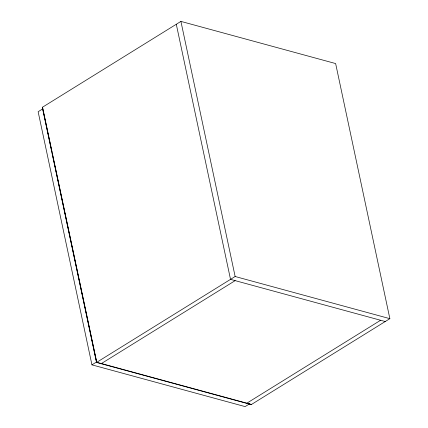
<?xml version="1.0" encoding="UTF-8"?>
<svg xmlns="http://www.w3.org/2000/svg" width="428" height="428" viewBox="0 0 428 428"><rect width="100%" height="100%" fill="white"/><g stroke="black" fill="none" stroke-linecap="round" stroke-linejoin="round"><path stroke-width="0.64" d="M180.916 21.4L42.292 107.342L96.514 362.446L251.236 404.61L389.865 318.667L335.638 63.563L180.916 21.4L235.138 276.504L389.865 318.667M51.932 152.026L42.757 108.851L38.135 111.719L91.945 364.859L96.568 361.992L52.211 153.331M96.514 362.446L235.138 276.504M101.152 363.709L235.159 280.634M246.592 403.342L380.599 320.267M249.738 403.738L245.121 406.6L91.945 364.859M385.243 321.53L230.521 279.366L176.293 24.262M251.493 404.449L96.771 362.286L42.549 107.182"/></g></svg>
